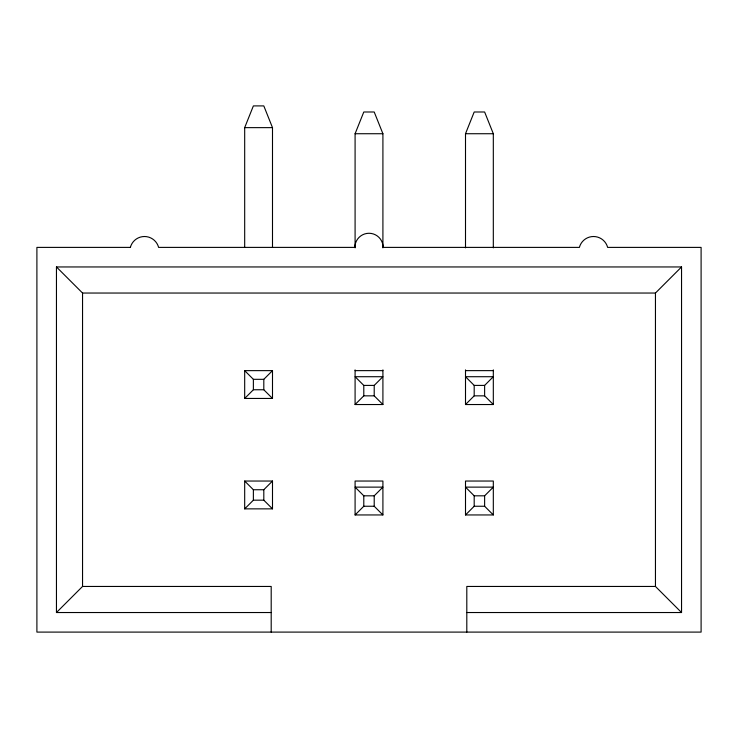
<?xml version="1.0" encoding="UTF-8"?>
<svg xmlns="http://www.w3.org/2000/svg" width="738" height="738" viewBox="0 0 738 738"><rect width="100%" height="100%" fill="white"/><g stroke="black" fill="none" stroke-linecap="round" stroke-linejoin="round"><path stroke-width="1.11" d="M244.684 247.525L244.684 127.637L253.374 105.903L263.807 105.903L272.497 127.637L272.497 247.525M355.089 247.848L355.089 133.726L363.788 111.992L374.212 111.992L382.911 133.726L382.911 247.848M465.503 247.848L465.503 133.726L474.193 111.992L484.626 111.992L493.316 133.726L493.316 247.848M244.684 398.446L253.374 389.756L263.807 389.756L272.497 398.446L244.684 398.446L244.684 370.633L272.497 370.633L272.497 398.446M263.807 389.756L263.807 379.323L272.497 370.633M56.457 612.531L82.545 586.452L82.545 293.041L56.457 266.953L56.457 612.531L271.197 612.531M244.684 508.86L253.374 500.17L263.807 500.17L272.497 508.86L244.684 508.86L244.684 481.038L272.497 481.038L272.497 508.86M263.807 500.17L263.807 489.737L272.497 481.038M355.089 404.535L363.788 395.845L374.212 395.845L382.911 404.535L355.089 404.535L355.089 369.886M374.212 385.411L382.911 376.712L355.089 376.712L363.788 385.411L374.212 385.411L374.212 395.845M355.089 514.949L363.788 506.25L363.788 495.816L355.089 487.126L382.911 487.126L374.212 495.816L374.212 506.25L382.911 514.949L355.089 514.949L355.089 481.038L382.911 481.038L382.911 514.949M465.503 404.535L474.193 395.845L474.193 385.411L465.503 376.712L493.316 376.712L484.626 385.411L484.626 395.845L493.316 404.535L465.503 404.535L465.503 369.886M82.545 293.041L655.455 293.041L681.543 266.953L681.543 612.531L466.803 612.531M465.503 514.949L474.193 506.25L474.193 495.816L465.503 487.126L493.316 487.126L484.626 495.816L484.626 506.25L493.316 514.949L465.503 514.949L465.503 481.038L493.316 481.038L493.316 514.949M244.684 127.637L272.497 127.637M355.089 133.726L382.911 133.726M465.503 133.726L493.316 133.726M56.457 266.953L681.543 266.953M355.089 370.633L382.911 370.633M465.503 370.633L493.316 370.633M244.684 370.633L253.374 379.323L263.807 379.323M474.193 385.411L484.626 385.411M474.193 395.845L484.626 395.845M244.684 481.038L253.374 489.737L263.807 489.737M363.788 495.816L374.212 495.816M474.193 495.816L484.626 495.816M363.788 506.25L374.212 506.25M474.193 506.25L484.626 506.25M82.545 586.452L271.197 586.452L271.197 632.097M681.543 612.531L655.455 586.452L466.803 586.452L466.803 632.097M655.455 293.041L655.455 586.452M493.316 369.886L493.316 404.535M382.911 369.886L382.911 404.535M363.788 385.411L363.788 395.845M253.374 379.323L253.374 389.756M253.374 489.737L253.374 500.17M130.358 247.396L36.9 247.396L36.9 632.097L701.1 632.097L701.1 247.396L607.642 247.396A14.612 14.612 0 0 0 579.385 247.396L383.123 247.396A14.123 14.123 0 0 0 369 233.273A14.123 14.123 0 0 0 354.877 247.396L158.615 247.396A14.612 14.612 0 0 0 130.358 247.396"/></g></svg>
